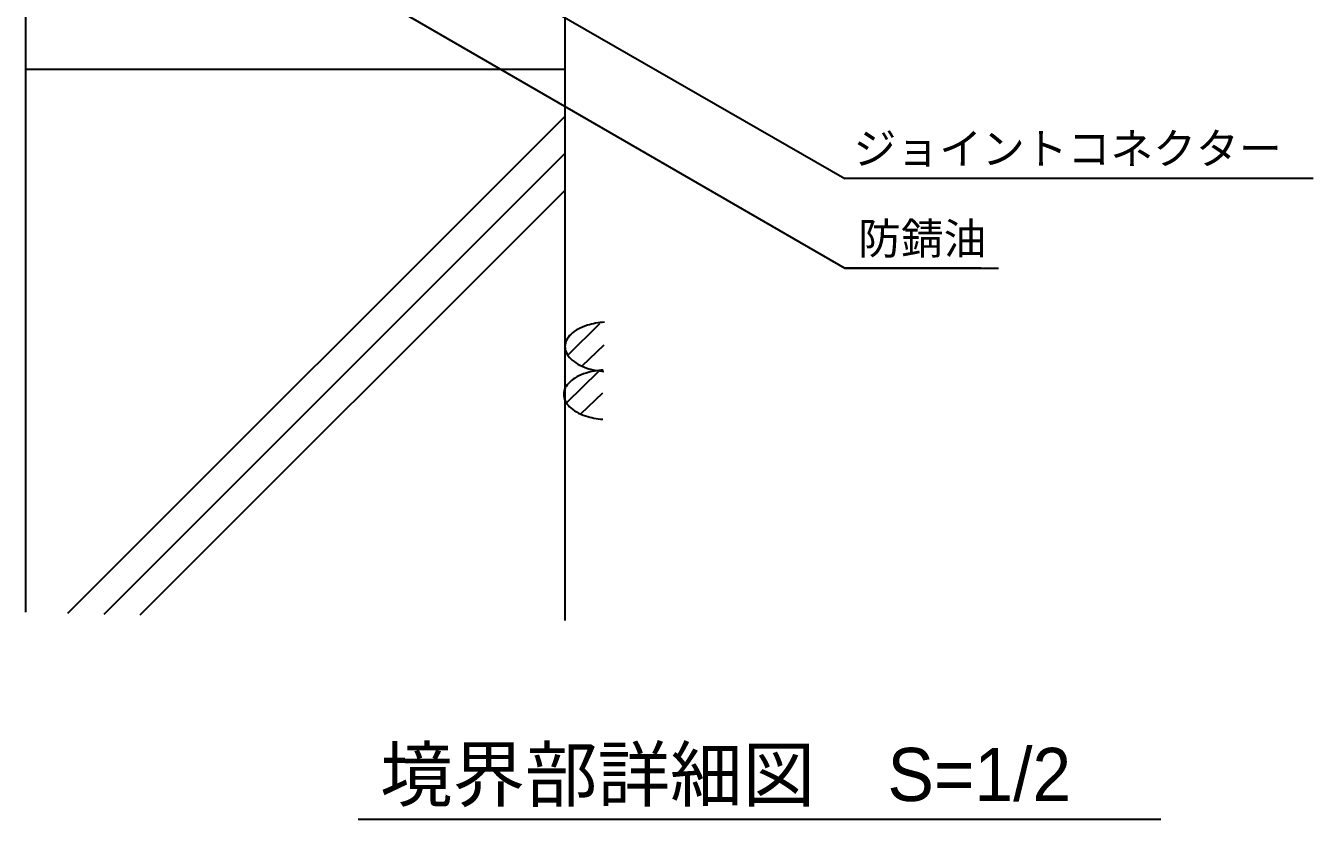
# Model space of a CAD drawing. Extents: x 510 to 34067, y -2197 to 5780.
# Drawn here: x 19775 to 21006, y 3151 to 3910 of the extents above; entities that cross this region are included whole.
import ezdxf

# ---------------------------------------------------------------- set-up
doc = ezdxf.new("R2010")
doc.units = 0
for name, color, linetype in [('DIM', 5, 'CONTINUOUS'), ('DRAW', 7, 'CONTINUOUS'), ('TITLE', 4, 'CONTINUOUS')]:
    doc.layers.add(name, color=color, linetype=linetype)
doc.styles.add('STYLE1', font='')
doc.styles.add('STYLE2', font='MSMINCHO.TTF')
doc.styles.get('STYLE1').set_extended_font_data('MS PGothic')
doc.dimstyles.new('STANDARD$7', dxfattribs={"dimscale": 0, "dimtxt": 0.0001, "dimasz": 35, "dimexe": 0, "dimexo": 0, "dimgap": 0, "dimtad": 1, "dimdec": 4, "dimdsep": 46, "dimlunit": 6, "dimtxsty": 'STYLE1', "dimcen": 0, "dimadec": 0, "dimazin": 0, "dimtfac": 1, "dimtdec": 4, "dimtofl": 0, "dimtmove": 0, "dimatfit": 2, "dimfxl": 0, "dimtolj": 1, "dimtzin": 0, "dimarcsym": 0})

msp = doc.modelspace()

# ---------------------------------------------------------------- linework, layer by layer
at = {"layer": 'DIM', "color": 0, "linetype": 'Continuous'}
for p, q in [((21006.03308, 3763.65561), (20558.20494, 3763.65561)), ((20688.20494, 3677.8551), (20558.20494, 3677.8551))]:
    msp.add_line(p, q, dxfattribs=at)
at = {"layer": 'DRAW', "color": 0}
for p, q in [((19775.40494, 3349.00008), (19775.40494, 4712.19232)), ((20290.84861, 3340.98686), (20290.84861, 4068.36932)), ((19815.77302, 3348.04264), (20290.84861, 3823.11823)), ((19850.30924, 3347.22352), (20290.84861, 3787.76289)), ((19884.84546, 3346.4044), (20290.84861, 3752.40755))]:
    msp.add_line(p, q, dxfattribs=at)
at = {"layer": 'DRAW', "color": 0, "linetype": 'Continuous'}
for p, q in [((19775.40494, 3868.36932), (20290.84861, 3868.36932)), ((20293.73305, 3595.17966), (20324.03196, 3624.87799)), ((20307.12737, 3584.54513), (20328.32918, 3604.58398)), ((20292.52545, 3549.43943), (20322.82422, 3579.13782)), ((20305.91963, 3538.80497), (20327.12135, 3558.84378))]:
    msp.add_line(p, q, dxfattribs=at)
for points in [[(20328.54521, 3626.18296), (20326.40292, 3626.03915), (20324.28903, 3625.83476), (20322.2036, 3625.56939), (20320.14668, 3625.24347), (20318.11811, 3624.85654), (20316.11812, 3624.40888), (20314.14652, 3623.90042), (20312.20339, 3623.3312), (20309.80176, 3622.52764), (20307.52936, 3621.65054), (20305.38611, 3620.69954), (20303.3721, 3619.67501), (20301.48714, 3618.57655), (20299.73141, 3617.40455), (20298.10481, 3616.15876), (20296.60744, 3614.83942), (20295.26287, 3613.46886), (20294.09562, 3612.07006), (20293.10545, 3610.64303), (20292.29256, 3609.18785), (20291.6566, 3607.70429), (20291.19795, 3606.19248), (20290.91639, 3604.65245), (20290.8121, 3603.08427), (20290.88511, 3601.51406), (20291.13571, 3599.96868), (20291.56405, 3598.44798), (20292.17007, 3596.95214), (20292.95378, 3595.48086), (20293.91517, 3594.03444), (20295.05424, 3592.61258), (20296.37099, 3591.21558), (20297.84166, 3589.86629), (20299.44311, 3588.58819), (20301.17505, 3587.3812), (20303.03764, 3586.24546), (20305.0308, 3585.18063), (20307.15461, 3584.18706), (20309.40891, 3583.26458), (20311.79399, 3582.41331), (20313.72525, 3581.80514), (20315.68637, 3581.25733), (20317.67719, 3580.76969), (20319.69764, 3580.34243), (20321.74773, 3579.97522), (20323.82759, 3579.66832), (20325.93714, 3579.42161), (20328.07632, 3579.23527)], [(20327.33748, 3580.44279), (20325.19518, 3580.29898), (20323.0813, 3580.09459), (20320.99587, 3579.82922), (20318.93894, 3579.5033), (20316.91038, 3579.11637), (20314.91039, 3578.66871), (20312.93878, 3578.16025), (20310.99572, 3577.59116), (20308.59408, 3576.7876), (20306.32172, 3575.9104), (20304.17847, 3574.95941), (20302.16436, 3573.93484), (20300.2794, 3572.83638), (20298.52368, 3571.66438), (20296.89707, 3570.41859), (20295.39973, 3569.09916), (20294.05517, 3567.7286), (20292.88788, 3566.32989), (20291.89771, 3564.90286), (20291.08482, 3563.44768), (20290.44886, 3561.96412), (20289.99021, 3560.45231), (20289.70865, 3558.91228), (20289.60437, 3557.3441), (20289.67738, 3555.77389), (20289.92807, 3554.22854), (20290.35641, 3552.70784), (20290.96243, 3551.21201), (20291.74614, 3549.74073), (20292.70756, 3548.29421), (20293.84663, 3546.87235), (20295.16338, 3545.47535), (20296.63405, 3544.12606), (20298.23537, 3542.84802), (20299.96731, 3541.64103), (20301.82991, 3540.50529), (20303.82306, 3539.44046), (20305.94687, 3538.44689), (20308.20117, 3537.52441), (20310.58625, 3536.67314), (20312.51752, 3536.06497), (20314.47864, 3535.51716), (20316.46946, 3535.02952), (20318.48991, 3534.60226), (20320.54, 3534.23505), (20322.61985, 3533.92815), (20324.7294, 3533.68144), (20326.86858, 3533.4951)]]:
    msp.add_lwpolyline(points, dxfattribs=at)
at = {"layer": 'TITLE', "color": 0, "linetype": 'Continuous'}
msp.add_line((20093.13352, 3151.02883), (20860.45452, 3151.02883), dxfattribs=at)

# ---------------------------------------------------------------- texts
at = {"layer": 'DIM', "color": 0, "linetype": 'Continuous', "style": 'STYLE2'}
for s, p in [('ジョイントコネクター', (20566.62557, 3777.3087)), ('防錆油', (20570.93138, 3691.29509))]:
    msp.add_text(s, height=30, dxfattribs=at).set_placement(p)
at = {"layer": 'TITLE', "color": 0, "linetype": 'Continuous', "style": 'STYLE1'}
msp.add_text('境界部詳細図\u3000S=1/2', height=50.8, dxfattribs=at).set_placement((20114.05231, 3168.4762))

# ---------------------------------------------------------------- leaders
at = {"layer": 'DIM', "color": 0, "linetype": 'Continuous'}
for points in [[(19886.76619, 4150.86996), (20558.20494, 3763.65561)], [(19802.18632, 4115.37877), (20558.20494, 3677.8551), (20705.29364, 3677.8551)]]:
    msp.add_leader(points, dimstyle='STANDARD$7', override={"dimscale": 1}, dxfattribs=at)

doc.saveas('drawing.dxf')
